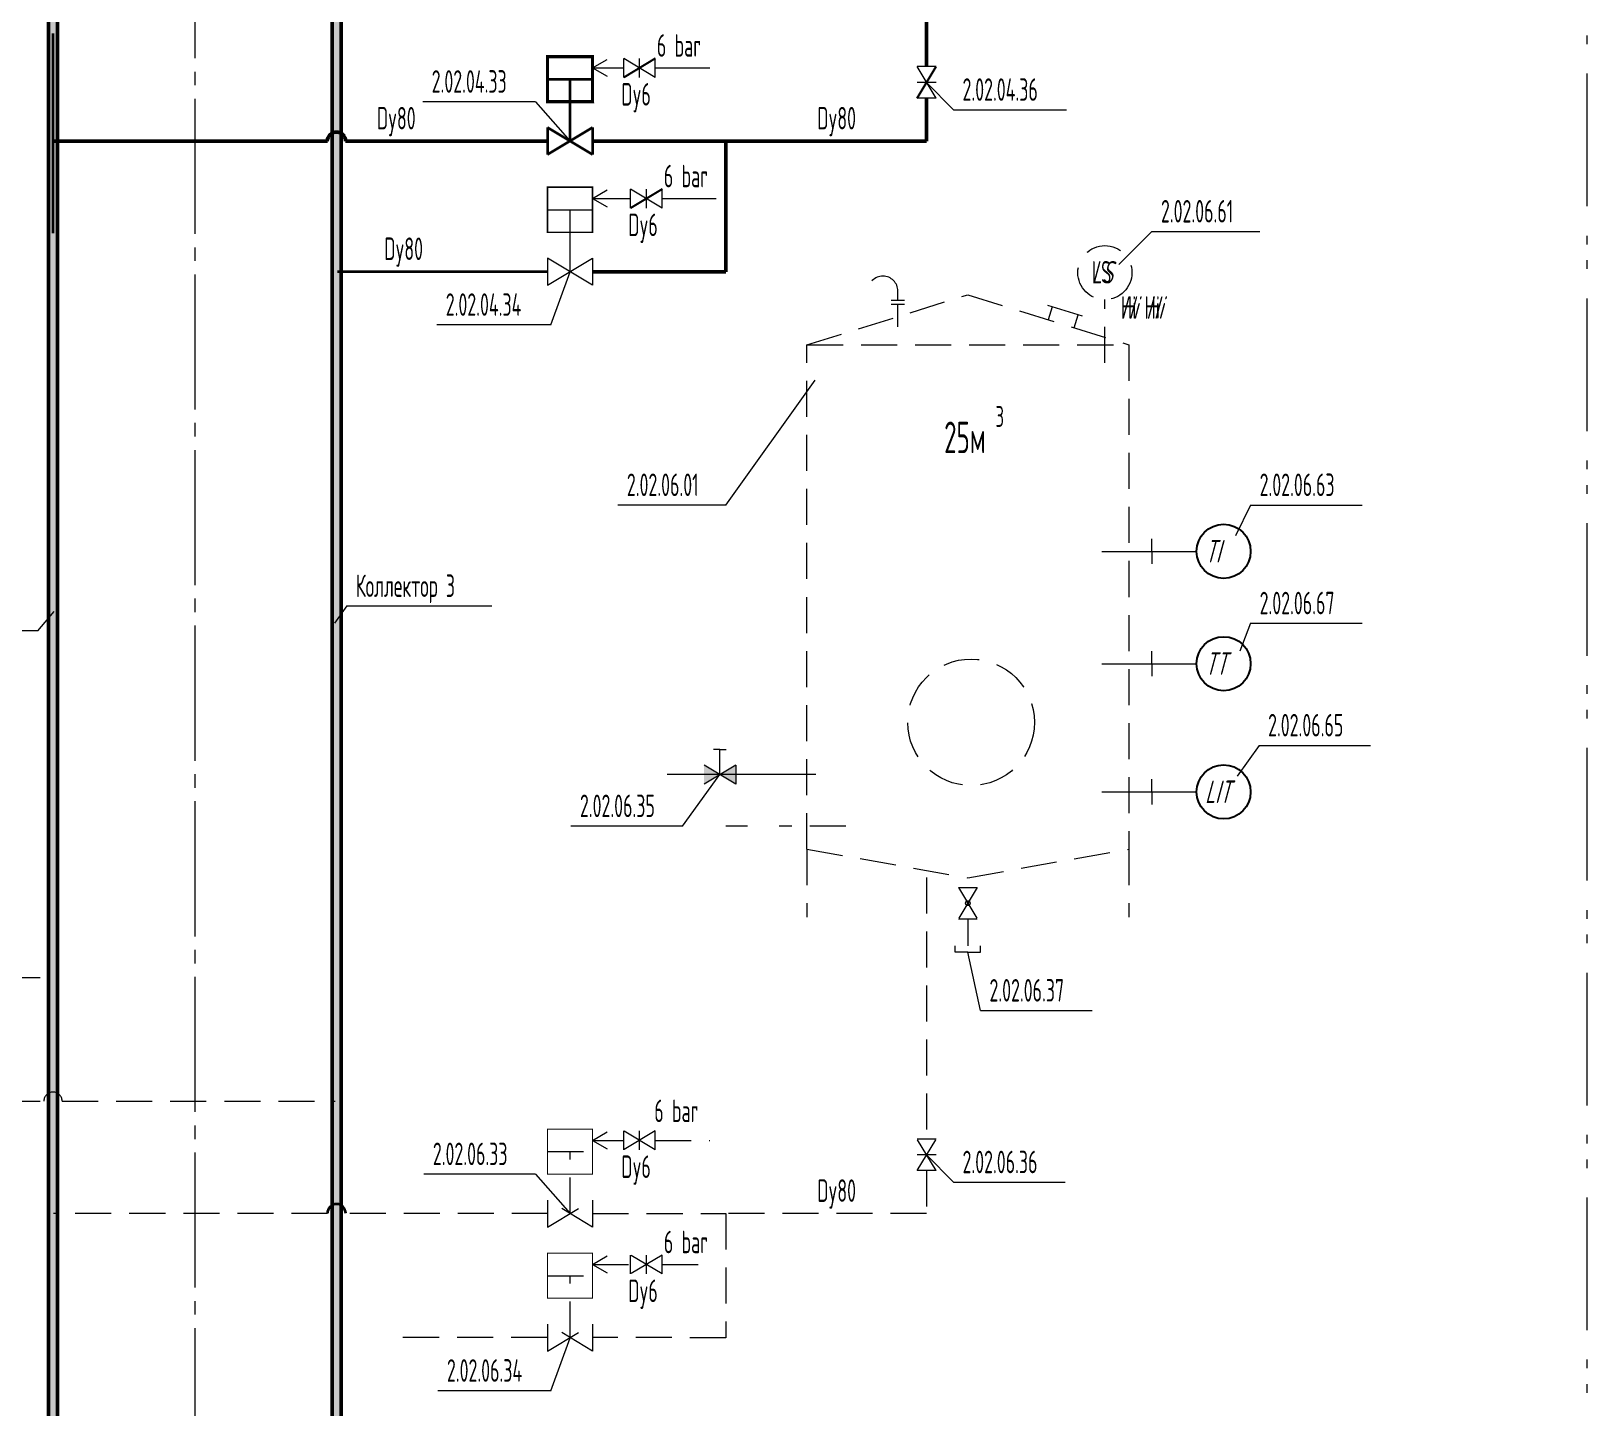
# Model space of a CAD drawing. Header units: millimetres. Extents: x -2281 to 5887, y 0 to 4166.
# Drawn here: x 1134 to 1306.6, y 199.8 to 352.6 of the extents above; entities that cross this region are included whole.
import ezdxf

# ---------------------------------------------------------------- set-up
doc = ezdxf.new("R2010")
doc.units = ezdxf.units.MM
for name, pattern in [('K5LT32772', [0]), ('K5LT32773', [0]), ('K5LT32774', [0]), ('K5LT32776', [0]), ('K5LT32777', [0]), ('K5LT32778', [0]), ('K5LT32781', [0]), ('K5LT32783', [0]), ('K5LT32784', [0]), ('K5LT32791', [24.957505, 11.9988, -5.9994, 0.959904, -5.9994]), ('K5LT32792', [0]), ('K5LT32793', [0]), ('K5LT32795', [0]), ('K5LT32796', [0]), ('K5LT32797', [0]), ('K5LT32799', [0]), ('K5LT32808', [0]), ('K5LT_AXLED', [19.5, 15, -1.5, 1.5, -1.5]), ('K5LT_DASHED', [6, 4, -2]), ('K5LT_THIN', [0])]:
    doc.linetypes.add(name, pattern=pattern)
doc.layers.add('Системный слой', color=7, linetype='Continuous')
doc.styles.add('KTEXTSTYLE', font='GOST_AU.SHX', dxfattribs={"width": 0.96, "height": 5})

# ---------------------------------------------------------------- blocks, each defined once
blk = doc.blocks.new('U780')
at = {"layer": 'Системный слой', "color": 191, "linetype": 'K5LT32795', "lineweight": 18, "true_color": 0xbf7fff}
for p, q in [((1234.39, 348.61), (1232.29, 348.61)), ((1234.39, 345.11), (1232.29, 348.61)), ((1234.39, 346.86), (1232.29, 346.86)), ((1234.39, 345.11), (1232.29, 345.11))]:
    blk.add_line(p, q, dxfattribs=at)
at = {"layer": 'Системный слой', "color": 191, "linetype": 'K5LT32796', "lineweight": 25, "true_color": 0xbf7fff}
blk.add_line((1232.29, 345.11), (1234.39, 348.61), dxfattribs=at)
blk = doc.blocks.new('U779')
at = {"layer": 'Системный слой', "color": 200, "linetype": 'K5LT32808', "lineweight": 35, "true_color": 0xbf00ff}
for p, q in [((1233.34, 378.94), (1233.34, 348.61)), ((1233.34, 345.11), (1233.34, 340.34))]:
    blk.add_line(p, q, dxfattribs=at)
at = {"layer": 'Системный слой'}
blk.add_blockref('U780', (0, 0), dxfattribs=at)
blk = doc.blocks.new('U782')
at = {"layer": 'Системный слой', "color": 191, "linetype": 'K5LT32795', "lineweight": 18, "true_color": 0xbf7fff}
for p, q in [((1234.39, 348.61), (1232.29, 348.61)), ((1234.39, 345.11), (1232.29, 348.61)), ((1234.39, 346.86), (1232.29, 346.86)), ((1234.39, 345.11), (1232.29, 345.11))]:
    blk.add_line(p, q, dxfattribs=at)
at = {"layer": 'Системный слой', "color": 191, "linetype": 'K5LT32796', "lineweight": 25, "true_color": 0xbf7fff}
blk.add_line((1232.29, 345.11), (1234.39, 348.61), dxfattribs=at)
blk = doc.blocks.new('U781')
at = {"layer": 'Системный слой', "color": 191, "linetype": 'K5LT32781', "lineweight": 50, "true_color": 0xbf7fff}
for p, q in [((1233.34, 378.94), (1233.34, 348.61)), ((1233.34, 345.11), (1233.34, 340.34))]:
    blk.add_line(p, q, dxfattribs=at)
at = {"layer": 'Системный слой'}
blk.add_blockref('U782', (0, 0), dxfattribs=at)
blk = doc.blocks.new('U791')
at = {"layer": 'Системный слой', "color": 7, "linetype": 'K5LT_DASHED', "lineweight": 13}
for p, q in [((1234.39, 229.53), (1232.29, 229.53)), ((1234.39, 226.03), (1232.29, 229.53)), ((1232.29, 226.03), (1234.39, 229.53)), ((1234.39, 227.78), (1232.29, 227.78)), ((1234.39, 226.03), (1232.29, 226.03))]:
    blk.add_line(p, q, dxfattribs=at)
blk = doc.blocks.new('U790')
at = {"layer": 'Системный слой', "color": 7, "linetype": 'K5LT_DASHED', "lineweight": 13}
for p, q in [((1233.34, 258.58), (1233.34, 229.53)), ((1233.34, 226.03), (1233.34, 221.26))]:
    blk.add_line(p, q, dxfattribs=at)
at = {"layer": 'Системный слой'}
blk.add_blockref('U791', (0, 0), dxfattribs=at)
blk = doc.blocks.new('U825')
at = {"layer": 'Системный слой', "color": 7, "linetype": 'K5LT_THIN', "lineweight": 13}
for q in [(1177.54, 225.64), (1193.77, 221.26)]:
    blk.add_line((1189.92, 225.64), q, dxfattribs=at)
at = {"layer": 'Системный слой', "color": 7, "insert": (1178.54, 229.14), "char_height": 2.5, "attachment_point": 1, "style": 'KTEXTSTYLE'}
blk.add_mtext('\\H3.5;\\W0.965;\\Q15;\\Q0;\\W0.715;\\H2.50;2.02.06.33', dxfattribs=at)
blk = doc.blocks.new('U826')
at = {"layer": 'Системный слой', "color": 7, "linetype": 'K5LT_THIN', "lineweight": 13}
for q in [(1193.76, 207.48), (1179.1, 201.59)]:
    blk.add_line((1191.62, 201.59), q, dxfattribs=at)
at = {"layer": 'Системный слой', "color": 7, "insert": (1180.1, 205.09), "char_height": 2.5, "attachment_point": 1, "style": 'KTEXTSTYLE'}
blk.add_mtext('\\H3.5;\\W0.965;\\Q15;\\Q0;\\W0.715;\\H2.50;2.02.06.34', dxfattribs=at)
blk = doc.blocks.new('U829')
at = {"layer": 'Системный слой', "color": 7, "linetype": 'K5LT_THIN', "lineweight": 13}
for q in [(1233.34, 227.78), (1248.71, 224.74)]:
    blk.add_line((1236.32, 224.74), q, dxfattribs=at)
at = {"layer": 'Системный слой', "color": 7, "insert": (1237.32, 228.24), "char_height": 2.5, "attachment_point": 1, "style": 'KTEXTSTYLE'}
blk.add_mtext('\\H3.5;\\W0.965;\\Q15;\\Q0;\\W0.715;\\H2.50;2.02.06.36', dxfattribs=at)
blk = doc.blocks.new('U830')
at = {"layer": 'Системный слой', "color": 7, "linetype": 'K5LT_THIN', "lineweight": 13}
for q in [(1210.39, 270), (1193.86, 264.28)]:
    blk.add_line((1206.25, 264.28), q, dxfattribs=at)
at = {"layer": 'Системный слой', "color": 7, "insert": (1194.86, 267.78), "char_height": 2.5, "attachment_point": 1, "style": 'KTEXTSTYLE'}
blk.add_mtext('\\H3.5;\\W0.965;\\Q15;\\Q0;\\W0.715;\\H2.50;2.02.06.35', dxfattribs=at)
blk = doc.blocks.new('U831')
at = {"layer": 'Системный слой', "color": 7, "linetype": 'K5LT_THIN', "lineweight": 13}
for q in [(1237.91, 250.3), (1251.7, 243.8)]:
    blk.add_line((1239.31, 243.8), q, dxfattribs=at)
at = {"layer": 'Системный слой', "color": 7, "insert": (1240.31, 247.3), "char_height": 2.5, "attachment_point": 1, "style": 'KTEXTSTYLE'}
blk.add_mtext('\\H3.5;\\W0.965;\\Q15;\\Q0;\\W0.715;\\H2.50;2.02.06.37', dxfattribs=at)
blk = doc.blocks.new('U832')
at = {"layer": 'Системный слой', "color": 7, "linetype": 'K5LT_THIN', "lineweight": 13}
for q in [(1267.79, 269.84), (1282.61, 273.24)]:
    blk.add_line((1270.23, 273.24), q, dxfattribs=at)
at = {"layer": 'Системный слой', "color": 7, "insert": (1271.23, 276.74), "char_height": 2.5, "attachment_point": 1, "style": 'KTEXTSTYLE'}
blk.add_mtext('\\H3.5;\\W0.965;\\Q15;\\Q0;\\W0.715;\\H2.50;2.02.06.65', dxfattribs=at)
blk = doc.blocks.new('U833')
at = {"layer": 'Системный слой', "color": 7, "linetype": 'K5LT_THIN', "lineweight": 13}
for q in [(1268.1, 283.71), (1281.68, 286.8)]:
    blk.add_line((1269.29, 286.8), q, dxfattribs=at)
at = {"layer": 'Системный слой', "color": 7, "insert": (1270.29, 290.3), "char_height": 2.5, "attachment_point": 1, "style": 'KTEXTSTYLE'}
blk.add_mtext('\\H3.5;\\W0.965;\\Q15;\\Q0;\\W0.715;\\H2.50;2.02.06.67', dxfattribs=at)
blk = doc.blocks.new('U834')
at = {"layer": 'Системный слой', "color": 7, "linetype": 'K5LT_THIN', "lineweight": 13}
for q in [(1267.6, 296.52), (1281.68, 299.93)]:
    blk.add_line((1269.29, 299.93), q, dxfattribs=at)
at = {"layer": 'Системный слой', "color": 7, "insert": (1270.29, 303.43), "char_height": 2.5, "attachment_point": 1, "style": 'KTEXTSTYLE'}
blk.add_mtext('\\H3.5;\\W0.965;\\Q15;\\Q0;\\W0.715;\\H2.50;2.02.06.63', dxfattribs=at)
blk = doc.blocks.new('U835')
at = {"layer": 'Системный слой', "color": 7, "linetype": 'K5LT_THIN', "lineweight": 13}
for q in [(1254.68, 326.64), (1270.33, 330.3)]:
    blk.add_line((1258.34, 330.3), q, dxfattribs=at)
at = {"layer": 'Системный слой', "color": 7, "insert": (1259.34, 333.8), "char_height": 2.5, "attachment_point": 1, "style": 'KTEXTSTYLE'}
blk.add_mtext('\\H3.5;\\W0.965;\\Q15;\\Q0;\\W0.715;\\H2.50;2.02.06.61', dxfattribs=at)
blk = doc.blocks.new('U836')
at = {"layer": 'Системный слой', "color": 7, "linetype": 'K5LT_THIN', "lineweight": 13}
for q in [(1220.96, 313.8), (1199.07, 299.93)]:
    blk.add_line((1211.06, 299.93), q, dxfattribs=at)
at = {"layer": 'Системный слой', "color": 7, "insert": (1200.07, 303.43), "char_height": 2.5, "attachment_point": 1, "style": 'KTEXTSTYLE'}
blk.add_mtext('\\H3.5;\\W0.965;\\Q15;\\Q0;\\W0.715;\\H2.50;2.02.06.01', dxfattribs=at)
blk = doc.blocks.new('U845')
at = {"layer": 'Системный слой', "color": 7, "linetype": 'K5LT_THIN', "lineweight": 13}
for q in [(1177.41, 344.71), (1193.77, 340.33)]:
    blk.add_line((1189.92, 344.71), q, dxfattribs=at)
at = {"layer": 'Системный слой', "color": 7, "insert": (1178.41, 348.21), "char_height": 2.5, "attachment_point": 1, "style": 'KTEXTSTYLE'}
blk.add_mtext('\\H3.5;\\W0.965;\\Q15;\\Q0;\\W0.715;\\H2.50;2.02.04.33', dxfattribs=at)
blk = doc.blocks.new('U846')
at = {"layer": 'Системный слой', "color": 7, "linetype": 'K5LT_THIN', "lineweight": 13}
for q in [(1193.76, 325.83), (1178.97, 319.94)]:
    blk.add_line((1191.62, 319.94), q, dxfattribs=at)
at = {"layer": 'Системный слой', "color": 7, "insert": (1179.97, 323.44), "char_height": 2.5, "attachment_point": 1, "style": 'KTEXTSTYLE'}
blk.add_mtext('\\H3.5;\\W0.965;\\Q15;\\Q0;\\W0.715;\\H2.50;2.02.04.34', dxfattribs=at)
blk = doc.blocks.new('U847')
at = {"layer": 'Системный слой', "color": 7, "linetype": 'K5LT_THIN', "lineweight": 13}
for q in [(1233.34, 346.86), (1248.84, 343.81)]:
    blk.add_line((1236.32, 343.81), q, dxfattribs=at)
at = {"layer": 'Системный слой', "color": 7, "insert": (1237.32, 347.31), "char_height": 2.5, "attachment_point": 1, "style": 'KTEXTSTYLE'}
blk.add_mtext('\\H3.5;\\W0.965;\\Q15;\\Q0;\\W0.715;\\H2.50;2.02.04.36', dxfattribs=at)
blk = doc.blocks.new('U918')
at = {"layer": 'Системный слой', "color": 7, "linetype": 'K5LT_THIN', "lineweight": 13}
for q in [(1177.54, 225.64), (1193.77, 221.26)]:
    blk.add_line((1189.92, 225.64), q, dxfattribs=at)
at = {"layer": 'Системный слой', "color": 7, "insert": (1178.54, 229.14), "char_height": 2.5, "attachment_point": 1, "style": 'KTEXTSTYLE'}
blk.add_mtext('\\H3.5;\\W0.965;\\Q15;\\Q0;\\W0.715;\\H2.50;2.02.06.33', dxfattribs=at)
blk = doc.blocks.new('U919')
at = {"layer": 'Системный слой', "color": 7, "linetype": 'K5LT_THIN', "lineweight": 13}
for q in [(1193.76, 207.48), (1179.1, 201.59)]:
    blk.add_line((1191.62, 201.59), q, dxfattribs=at)
at = {"layer": 'Системный слой', "color": 7, "insert": (1180.1, 205.09), "char_height": 2.5, "attachment_point": 1, "style": 'KTEXTSTYLE'}
blk.add_mtext('\\H3.5;\\W0.965;\\Q15;\\Q0;\\W0.715;\\H2.50;2.02.06.34', dxfattribs=at)
blk = doc.blocks.new('U922')
at = {"layer": 'Системный слой', "color": 7, "linetype": 'K5LT_THIN', "lineweight": 13}
for q in [(1233.34, 227.78), (1248.71, 224.74)]:
    blk.add_line((1236.32, 224.74), q, dxfattribs=at)
at = {"layer": 'Системный слой', "color": 7, "insert": (1237.32, 228.24), "char_height": 2.5, "attachment_point": 1, "style": 'KTEXTSTYLE'}
blk.add_mtext('\\H3.5;\\W0.965;\\Q15;\\Q0;\\W0.715;\\H2.50;2.02.06.36', dxfattribs=at)
blk = doc.blocks.new('U923')
at = {"layer": 'Системный слой', "color": 7, "linetype": 'K5LT_THIN', "lineweight": 13}
for q in [(1210.39, 270), (1193.86, 264.28)]:
    blk.add_line((1206.25, 264.28), q, dxfattribs=at)
at = {"layer": 'Системный слой', "color": 7, "insert": (1194.86, 267.78), "char_height": 2.5, "attachment_point": 1, "style": 'KTEXTSTYLE'}
blk.add_mtext('\\H3.5;\\W0.965;\\Q15;\\Q0;\\W0.715;\\H2.50;2.02.06.35', dxfattribs=at)
blk = doc.blocks.new('U924')
at = {"layer": 'Системный слой', "color": 7, "linetype": 'K5LT_THIN', "lineweight": 13}
for q in [(1237.91, 250.3), (1251.7, 243.8)]:
    blk.add_line((1239.31, 243.8), q, dxfattribs=at)
at = {"layer": 'Системный слой', "color": 7, "insert": (1240.31, 247.3), "char_height": 2.5, "attachment_point": 1, "style": 'KTEXTSTYLE'}
blk.add_mtext('\\H3.5;\\W0.965;\\Q15;\\Q0;\\W0.715;\\H2.50;2.02.06.37', dxfattribs=at)
blk = doc.blocks.new('U925')
at = {"layer": 'Системный слой', "color": 7, "linetype": 'K5LT_THIN', "lineweight": 13}
for q in [(1267.79, 269.84), (1282.61, 273.24)]:
    blk.add_line((1270.23, 273.24), q, dxfattribs=at)
at = {"layer": 'Системный слой', "color": 7, "insert": (1271.23, 276.74), "char_height": 2.5, "attachment_point": 1, "style": 'KTEXTSTYLE'}
blk.add_mtext('\\H3.5;\\W0.965;\\Q15;\\Q0;\\W0.715;\\H2.50;2.02.06.65', dxfattribs=at)
blk = doc.blocks.new('U926')
at = {"layer": 'Системный слой', "color": 7, "linetype": 'K5LT_THIN', "lineweight": 13}
for q in [(1268.1, 283.71), (1281.68, 286.8)]:
    blk.add_line((1269.29, 286.8), q, dxfattribs=at)
at = {"layer": 'Системный слой', "color": 7, "insert": (1270.29, 290.3), "char_height": 2.5, "attachment_point": 1, "style": 'KTEXTSTYLE'}
blk.add_mtext('\\H3.5;\\W0.965;\\Q15;\\Q0;\\W0.715;\\H2.50;2.02.06.67', dxfattribs=at)
blk = doc.blocks.new('U927')
at = {"layer": 'Системный слой', "color": 7, "linetype": 'K5LT_THIN', "lineweight": 13}
for q in [(1267.6, 296.52), (1281.68, 299.93)]:
    blk.add_line((1269.29, 299.93), q, dxfattribs=at)
at = {"layer": 'Системный слой', "color": 7, "insert": (1270.29, 303.43), "char_height": 2.5, "attachment_point": 1, "style": 'KTEXTSTYLE'}
blk.add_mtext('\\H3.5;\\W0.965;\\Q15;\\Q0;\\W0.715;\\H2.50;2.02.06.63', dxfattribs=at)
blk = doc.blocks.new('U928')
at = {"layer": 'Системный слой', "color": 7, "linetype": 'K5LT_THIN', "lineweight": 13}
for q in [(1254.68, 326.64), (1270.33, 330.3)]:
    blk.add_line((1258.34, 330.3), q, dxfattribs=at)
at = {"layer": 'Системный слой', "color": 7, "insert": (1259.34, 333.8), "char_height": 2.5, "attachment_point": 1, "style": 'KTEXTSTYLE'}
blk.add_mtext('\\H3.5;\\W0.965;\\Q15;\\Q0;\\W0.715;\\H2.50;2.02.06.61', dxfattribs=at)
blk = doc.blocks.new('U929')
at = {"layer": 'Системный слой', "color": 7, "linetype": 'K5LT_THIN', "lineweight": 13}
for q in [(1220.96, 313.8), (1199.07, 299.93)]:
    blk.add_line((1211.06, 299.93), q, dxfattribs=at)
at = {"layer": 'Системный слой', "color": 7, "insert": (1200.07, 303.43), "char_height": 2.5, "attachment_point": 1, "style": 'KTEXTSTYLE'}
blk.add_mtext('\\H3.5;\\W0.965;\\Q15;\\Q0;\\W0.715;\\H2.50;2.02.06.01', dxfattribs=at)
blk = doc.blocks.new('U938')
at = {"layer": 'Системный слой', "color": 7, "linetype": 'K5LT_THIN', "lineweight": 13}
for q in [(1177.41, 344.71), (1193.77, 340.33)]:
    blk.add_line((1189.92, 344.71), q, dxfattribs=at)
at = {"layer": 'Системный слой', "color": 7, "insert": (1178.41, 348.21), "char_height": 2.5, "attachment_point": 1, "style": 'KTEXTSTYLE'}
blk.add_mtext('\\H3.5;\\W0.965;\\Q15;\\Q0;\\W0.715;\\H2.50;2.02.04.33', dxfattribs=at)
blk = doc.blocks.new('U939')
at = {"layer": 'Системный слой', "color": 7, "linetype": 'K5LT_THIN', "lineweight": 13}
for q in [(1193.76, 325.83), (1178.97, 319.94)]:
    blk.add_line((1191.62, 319.94), q, dxfattribs=at)
at = {"layer": 'Системный слой', "color": 7, "insert": (1179.97, 323.44), "char_height": 2.5, "attachment_point": 1, "style": 'KTEXTSTYLE'}
blk.add_mtext('\\H3.5;\\W0.965;\\Q15;\\Q0;\\W0.715;\\H2.50;2.02.04.34', dxfattribs=at)
blk = doc.blocks.new('U940')
at = {"layer": 'Системный слой', "color": 7, "linetype": 'K5LT_THIN', "lineweight": 13}
for q in [(1233.34, 346.86), (1248.84, 343.81)]:
    blk.add_line((1236.32, 343.81), q, dxfattribs=at)
at = {"layer": 'Системный слой', "color": 7, "insert": (1237.32, 347.31), "char_height": 2.5, "attachment_point": 1, "style": 'KTEXTSTYLE'}
blk.add_mtext('\\H3.5;\\W0.965;\\Q15;\\Q0;\\W0.715;\\H2.50;2.02.04.36', dxfattribs=at)
blk = doc.blocks.new('T94')
at = {"layer": 'Системный слой', "color": 7, "char_height": 2.5, "attachment_point": 1, "style": 'KTEXTSTYLE'}
for s, insert in [('\\H3.5;\\W0.965;\\Q15;\\Q0;\\W0.715;\\H2.33;3', (1240.98, 310.93)), ('\\H3.5;\\W0.965;\\Q15;\\Q0;\\W0.715;25м', (1235.28, 309.19))]:
    blk.add_mtext(s, dxfattribs=dict(at, insert=insert))
blk = doc.blocks.new('U984')
at = {"layer": 'Системный слой', "color": 7, "linetype": 'K5LT_THIN', "lineweight": 13}
for q in [(1167.62, 286.83), (1185.07, 288.72)]:
    blk.add_line((1168.99, 288.72), q, dxfattribs=at)
at = {"layer": 'Системный слой', "color": 7, "insert": (1169.99, 292.22), "char_height": 2.5, "attachment_point": 1, "style": 'KTEXTSTYLE'}
blk.add_mtext('\\H3.5;\\W0.965;\\Q15;\\Q0;\\W0.715;\\H2.50;Коллектор 3', dxfattribs=at)
blk = doc.blocks.new('U985')
at = {"layer": 'Системный слой', "color": 7, "linetype": 'K5LT_THIN', "lineweight": 13}
for q in [(1136.5, 288.1), (1118.62, 285.95)]:
    blk.add_line((1134.71, 285.95), q, dxfattribs=at)
at = {"layer": 'Системный слой', "color": 7, "insert": (1119.62, 289.45), "char_height": 2.5, "attachment_point": 1, "style": 'KTEXTSTYLE'}
blk.add_mtext('\\H3.5;\\W0.965;\\Q15;\\Q0;\\W0.715;\\H2.50;Коллектор 2', dxfattribs=at)

msp = doc.modelspace()

# ---------------------------------------------------------------- hatches: boundary and pattern name
at = {"layer": 'Системный слой', "true_color": 0xcc99ff}
h = msp.add_hatch(color=191, dxfattribs=at)
h.paths.add_polyline_path([(1168.35503, 197.55695), (1168.35504, 222.17715), (1168.24054, 222.23284), (1168.11998, 222.27375), (1167.99523, 222.29923), (1167.86828, 222.30888), (1167.74112, 222.30255), (1167.61575, 222.28033), (1167.49416, 222.24258), (1167.37825, 222.1899), (1167.35504, 222.17714), (1167.35504, 197.55695)])
h.paths.add_polyline_path([(1168.35504, 222.17715), (1168.35505, 341.20807), (1168.24147, 341.2656), (1168.12158, 341.30845), (1167.99726, 341.33594), (1167.87048, 341.34764), (1167.74324, 341.34335), (1167.61753, 341.32316), (1167.49534, 341.28738), (1167.3786, 341.23657), (1167.35505, 341.22412), (1167.35504, 222.17714), (1167.46953, 222.23284), (1167.5901, 222.27375), (1167.71484, 222.29923), (1167.8418, 222.30888), (1167.96896, 222.30255), (1168.09433, 222.28033), (1168.21592, 222.24259), (1168.33183, 222.1899)])
h.paths.add_polyline_path([(1167.35505, 354.30127), (1167.35505, 341.22412), (1167.47042, 341.27798), (1167.59162, 341.31696), (1167.71676, 341.34044), (1167.84385, 341.34806), (1167.97089, 341.3397), (1168.09589, 341.31549), (1168.21687, 341.2758), (1168.33192, 341.22127), (1168.35505, 341.20807), (1168.35507, 461.42428), (1168.24149, 461.48181), (1168.1216, 461.52467), (1167.99728, 461.55216), (1167.8705, 461.56385), (1167.74325, 461.55958), (1167.61754, 461.53939), (1167.49536, 461.50361), (1167.37861, 461.4528), (1167.35506, 461.44034)])
h.paths.add_polyline_path([(1167.35506, 472.73201), (1167.35506, 461.44034), (1167.47043, 461.4942), (1167.59163, 461.53318), (1167.71677, 461.55666), (1167.84386, 461.56428), (1167.9709, 461.55592), (1168.0959, 461.5317), (1168.21688, 461.49202), (1168.33193, 461.43748), (1168.35507, 461.42428), (1168.35507, 472.73201)])
at = {"layer": 'Системный слой', "true_color": 0xffc0cb}
msp.add_hatch(color=254, dxfattribs=at).paths.add_polyline_path([(1135.88504, 355.14776), (1135.88504, 197.55695), (1136.88504, 197.55695), (1136.88504, 355.14776), (1136.77054, 355.20346), (1136.64998, 355.24437), (1136.52523, 355.26985), (1136.39828, 355.2795), (1136.27112, 355.27317), (1136.14575, 355.25095), (1136.02416, 355.21321), (1135.90825, 355.16052)])
at = {"layer": 'Системный слой'}
h = msp.add_hatch(color=7, dxfattribs=at)
h.paths.add_polyline_path([(1210.39454, 269.99665), (1208.64454, 271.04665), (1208.64454, 268.94665)])
h.paths.add_polyline_path([(1212.14454, 271.04665), (1210.39454, 269.99665), (1212.14454, 268.94665)])
h = msp.add_hatch(color=7, dxfattribs=at)
h.paths.add_polyline_path([(1210.39454, 269.99665), (1208.64454, 271.04665), (1208.64454, 268.94665)])
h.paths.add_polyline_path([(1212.14454, 271.04665), (1210.39454, 269.99665), (1212.14454, 268.94665)])

# ---------------------------------------------------------------- linework, layer by layer
at = {"layer": 'Системный слой', "color": 211, "linetype": 'K5LT32791', "lineweight": 18, "true_color": 0xff7fff}
for p in [(1306.60789, 572.44832), (1306.60495, 569.72026)]:
    msp.add_line(p, (1306.60495, 197.55695), dxfattribs=at)
at = {"layer": 'Системный слой', "color": 211, "linetype": 'K5LT32783', "lineweight": 50, "true_color": 0xff7fff}
for p, q in [((1135.88504, 486.88667), (1135.88504, 152.1593)), ((1136.88504, 486.88667), (1136.88504, 152.14148)), ((1166.85504, 340.33393), (1136.43017, 340.33393)), ((1191.31006, 340.33393), (1168.85504, 340.33393)), ((1196.26696, 340.33393), (1211.06188, 340.33393))]:
    msp.add_line(p, q, dxfattribs=at)
at = {"layer": 'Системный слой', "color": 30, "linetype": 'K5LT_AXLED', "lineweight": 13, "true_color": 0xff8000}
msp.add_line((1152.12004, 481.53941), (1152.12004, 96.68507), dxfattribs=at)
at = {"layer": 'Системный слой', "color": 200, "linetype": 'K5LT32784', "lineweight": 50, "true_color": 0xbf00ff}
for p, q in [((1167.35504, 153.00093), (1167.35506, 472.73201)), ((1168.35503, 153.00093), (1168.35507, 472.73201))]:
    msp.add_line(p, q, dxfattribs=at)
at = {"layer": 'Системный слой', "color": 211, "linetype": 'K5LT32799', "lineweight": 35, "true_color": 0xff7fff}
for p, q in [((1136.38504, 352.30127), (1136.38504, 330.1292)), ((1136.38504, 352.30127), (1136.38504, 330.1292)), ((1191.26391, 347.20891), (1196.26391, 347.20891)), ((1191.26391, 347.20891), (1196.26391, 347.20891)), ((1193.76696, 340.33393), (1193.76696, 347.20892)), ((1193.76696, 340.33393), (1193.76696, 347.20892)), ((1166.85504, 340.33393), (1136.43017, 340.33393)), ((1191.31006, 340.33393), (1168.85504, 340.33393)), ((1191.26696, 338.83393), (1196.26696, 341.83393)), ((1191.26696, 341.83393), (1191.26696, 338.83393)), ((1196.26696, 338.83393), (1191.26696, 341.83393)), ((1191.26696, 338.83393), (1196.26696, 341.83393)), ((1191.26696, 341.83393), (1191.26696, 338.83393)), ((1196.26696, 338.83393), (1191.26696, 341.83393)), ((1196.26696, 341.83393), (1196.26696, 338.83393)), ((1196.26696, 341.83393), (1196.26696, 338.83393)), ((1196.26696, 340.33393), (1211.06188, 340.33393))]:
    msp.add_line(p, q, dxfattribs=at)
at = {"layer": 'Системный слой', "color": 4, "linetype": 'K5LT32772', "lineweight": 18, "true_color": 0x00ffff}
for p, q in [((1196.25846, 348.46191), (1197.87663, 349.40909)), ((1196.25846, 348.46191), (1197.87663, 349.40909)), ((1199.7179, 347.40891), (1199.7179, 349.50891)), ((1203.2179, 347.40891), (1199.7179, 349.50891)), ((1199.7179, 347.40891), (1199.7179, 349.50891)), ((1203.2179, 347.40891), (1199.7179, 349.50891)), ((1201.47584, 347.40891), (1201.47584, 349.50891)), ((1201.47584, 347.40891), (1201.47584, 349.50891)), ((1203.2179, 347.40891), (1203.2179, 349.50891)), ((1203.2179, 347.40891), (1203.2179, 349.50891)), ((1196.25849, 348.45688), (1197.88786, 347.52908)), ((1196.25849, 348.45688), (1199.7179, 348.45688)), ((1196.25849, 348.45688), (1197.88786, 347.52908)), ((1196.25849, 348.45688), (1199.7179, 348.45688)), ((1201.4679, 348.45891), (1201.47584, 348.45891)), ((1201.4679, 348.45891), (1201.47584, 348.45891)), ((1203.2179, 348.45891), (1209.2779, 348.45891)), ((1203.2179, 348.45891), (1209.2779, 348.45891)), ((1200.48876, 332.90993), (1200.48876, 335.00993)), ((1203.98876, 332.90993), (1200.48876, 335.00993)), ((1200.48876, 332.90993), (1200.48876, 335.00993)), ((1203.98876, 332.90993), (1200.48876, 335.00993)), ((1202.24669, 332.90993), (1202.24669, 335.00993)), ((1202.24669, 332.90993), (1202.24669, 335.00993)), ((1203.98876, 332.90993), (1203.98876, 335.00993)), ((1203.98876, 332.90993), (1203.98876, 335.00993)), ((1196.25643, 333.96293), (1197.87461, 334.9101)), ((1196.25643, 333.96293), (1197.87461, 334.9101)), ((1196.25646, 333.95789), (1197.88583, 333.0301)), ((1196.25646, 333.95789), (1200.48876, 333.95789)), ((1196.25646, 333.95789), (1197.88583, 333.0301)), ((1196.25646, 333.95789), (1200.48876, 333.95789)), ((1202.23876, 333.95993), (1202.24669, 333.95993)), ((1202.23876, 333.95993), (1202.24669, 333.95993)), ((1203.98876, 333.95993), (1209.97354, 333.95993)), ((1203.98876, 333.95993), (1209.97354, 333.95993))]:
    msp.add_line(p, q, dxfattribs=at)
at = {"layer": 'Системный слой', "color": 4, "linetype": 'K5LT32774', "lineweight": 25, "true_color": 0x00ffff}
for p, q in [((1203.2179, 349.50891), (1199.7179, 347.40891)), ((1203.2179, 349.50891), (1199.7179, 347.40891)), ((1203.98876, 335.00993), (1200.48876, 332.90993)), ((1203.98876, 335.00993), (1200.48876, 332.90993))]:
    msp.add_line(p, q, dxfattribs=at)
at = {"layer": 'Системный слой', "color": 4, "linetype": 'K5LT32773', "lineweight": 18, "true_color": 0x00ffff}
for p, q in [((1201.45997, 348.45415), (1201.47584, 348.45415)), ((1201.45997, 348.45415), (1201.47584, 348.45415)), ((1202.23082, 333.95517), (1202.24669, 333.95517)), ((1202.23082, 333.95517), (1202.24669, 333.95517))]:
    msp.add_line(p, q, dxfattribs=at)
at = {"layer": 'Системный слой', "color": 200, "linetype": 'K5LT32808', "lineweight": 35, "true_color": 0xbf00ff}
for p, q in [((1233.33791, 340.33393), (1211.06188, 340.33393)), ((1191.22182, 325.83494), (1167.95182, 325.83494)), ((1191.22182, 325.83494), (1174.5999, 325.83494))]:
    msp.add_line(p, q, dxfattribs=at)
at = {"layer": 'Системный слой', "color": 191, "linetype": 'K5LT32797', "lineweight": 35, "true_color": 0xbf7fff}
for p, q in [((1211.06188, 340.33393), (1211.06188, 325.83177)), ((1211.06188, 325.83177), (1196.26493, 325.83494))]:
    msp.add_line(p, q, dxfattribs=at)
at = {"layer": 'Системный слой', "color": 191, "linetype": 'K5LT32781', "lineweight": 50, "true_color": 0xbf7fff}
for p, q in [((1233.33791, 340.33393), (1211.06188, 340.33393)), ((1211.06188, 340.33393), (1211.06188, 325.83177)), ((1211.06188, 325.83177), (1196.26493, 325.83494))]:
    msp.add_line(p, q, dxfattribs=at)
at = {"layer": 'Системный слой', "color": 200, "linetype": 'K5LT32778', "lineweight": 18, "true_color": 0xbf00ff}
for p, q in [((1191.26188, 332.70993), (1196.26188, 332.70993)), ((1191.26188, 332.70993), (1196.26188, 332.70993)), ((1193.76493, 325.83494), (1193.76188, 332.70993)), ((1193.76493, 325.83494), (1193.76188, 332.70993)), ((1191.26493, 324.33494), (1196.26493, 327.33494)), ((1191.26493, 327.33494), (1191.26493, 324.33494)), ((1196.26493, 324.33494), (1191.26493, 327.33494)), ((1191.26493, 324.33494), (1196.26493, 327.33494)), ((1191.26493, 327.33494), (1191.26493, 324.33494)), ((1196.26493, 324.33494), (1191.26493, 327.33494)), ((1196.26493, 327.33494), (1196.26493, 324.33494)), ((1196.26493, 327.33494), (1196.26493, 324.33494))]:
    msp.add_line(p, q, dxfattribs=at)
at = {"layer": 'Системный слой', "color": 7, "linetype": 'K5LT_DASHED', "lineweight": 13}
for p, q in [((1220.06024, 317.71783), (1237.91024, 323.28151)), ((1220.06024, 317.71783), (1237.91024, 323.28151)), ((1230.14604, 322.66706), (1230.14604, 323.67958)), ((1230.14604, 322.66706), (1230.14604, 323.67958)), ((1237.91024, 323.28151), (1255.76024, 317.71783)), ((1237.91024, 323.28151), (1255.76024, 317.71783)), ((1229.39604, 322.66706), (1230.89604, 322.66706)), ((1229.39604, 322.66706), (1230.89604, 322.66706)), ((1229.39604, 322.21895), (1230.89604, 322.21895)), ((1229.39604, 322.21895), (1230.89604, 322.21895)), ((1230.14604, 319.70182), (1230.14604, 322.21895)), ((1230.14604, 319.70182), (1230.14604, 322.21895)), ((1250.62305, 320.89022), (1246.80425, 322.08051)), ((1250.62305, 320.89022), (1246.80425, 322.08051)), ((1247.2816, 321.93172), (1246.83524, 320.49967)), ((1247.2816, 321.93172), (1246.83524, 320.49967)), ((1253.11614, 315.71406), (1253.11614, 322.73644)), ((1253.11614, 315.71406), (1253.11614, 322.73644)), ((1249.69934, 319.60696), (1250.1457, 321.03901)), ((1249.69934, 319.60696), (1250.1457, 321.03901)), ((1220.06024, 317.71783), (1255.76024, 317.71783)), ((1220.06024, 261.71783), (1220.06024, 317.71783)), ((1220.06024, 317.71783), (1255.76024, 317.71783)), ((1255.76024, 317.71783), (1255.76024, 261.71783)), ((1224.36185, 264.27789), (1216.96609, 264.27789)), ((1224.36185, 264.27789), (1216.96609, 264.27789)), ((1220.06024, 261.71783), (1237.91024, 258.55496)), ((1220.06024, 261.71783), (1220.06024, 254.17776)), ((1220.06024, 261.71783), (1237.91024, 258.55496)), ((1220.06024, 261.71783), (1220.06024, 254.17776)), ((1237.91024, 258.55496), (1255.76024, 261.71783)), ((1237.91024, 258.55496), (1255.76024, 261.71783)), ((1255.76024, 261.71783), (1255.76024, 254.17776)), ((1255.76024, 261.71783), (1255.76024, 254.17776)), ((1236.86024, 257.47675), (1238.96024, 257.47675)), ((1236.86024, 257.47675), (1238.96024, 253.97675)), ((1238.96024, 257.47675), (1236.86024, 253.97675)), ((1236.86024, 257.47675), (1238.96024, 257.47675)), ((1236.86024, 257.47675), (1238.96024, 253.97675)), ((1238.96024, 257.47675), (1236.86024, 253.97675)), ((1236.86024, 253.97675), (1238.96024, 253.97675)), ((1236.86024, 253.97675), (1238.96024, 253.97675)), ((1112.97314, 247.46796), (1136.36314, 247.46796)), ((1112.97517, 233.75632), (1135.37098, 233.75632)), ((1137.39909, 233.75632), (1167.68517, 233.75632)), ((1196.25846, 229.38934), (1197.87663, 230.33652)), ((1199.7179, 228.33634), (1199.7179, 230.43634)), ((1203.2179, 228.33634), (1199.7179, 230.43634)), ((1203.2179, 230.43634), (1199.7179, 228.33634)), ((1201.47584, 228.33634), (1201.47584, 230.43634)), ((1203.2179, 228.33634), (1203.2179, 230.43634)), ((1191.26391, 228.13634), (1196.26391, 228.13634)), ((1193.76696, 221.26135), (1193.76696, 228.13634)), ((1196.25849, 229.3843), (1197.88786, 228.45651)), ((1196.25849, 229.3843), (1199.7179, 229.3843)), ((1201.45997, 229.38158), (1201.47584, 229.38158)), ((1201.4679, 229.38634), (1201.47584, 229.38634)), ((1203.2179, 229.38634), (1209.2779, 229.38634)), ((1191.26696, 219.76135), (1196.26696, 222.76135)), ((1191.26696, 222.76135), (1191.26696, 219.76135)), ((1196.26696, 219.76135), (1191.26696, 222.76135)), ((1196.26696, 222.76135), (1196.26696, 219.76135)), ((1166.85504, 221.26135), (1136.43017, 221.26135)), ((1191.31006, 221.26135), (1168.85504, 221.26135)), ((1196.26696, 221.26135), (1211.06188, 221.26135)), ((1233.33791, 221.26135), (1211.06188, 221.26135)), ((1211.06188, 221.26135), (1211.06188, 207.48164)), ((1196.25643, 215.6128), (1197.87461, 216.55997)), ((1200.48876, 214.55979), (1200.48876, 216.65979)), ((1203.98876, 214.55979), (1200.48876, 216.65979)), ((1203.98876, 216.65979), (1200.48876, 214.55979)), ((1202.24669, 214.55979), (1202.24669, 216.65979)), ((1203.98876, 214.55979), (1203.98876, 216.65979)), ((1191.26188, 214.3598), (1196.26188, 214.3598)), ((1193.76493, 207.48481), (1193.76188, 214.3598)), ((1196.25646, 215.60776), (1197.88583, 214.67997)), ((1196.25646, 215.60776), (1200.48876, 215.60776)), ((1202.23082, 215.60503), (1202.24669, 215.60503)), ((1202.23876, 215.60979), (1202.24669, 215.60979)), ((1203.98876, 215.60979), (1209.97354, 215.60979)), ((1191.26493, 205.98481), (1196.26493, 208.98481)), ((1191.26493, 208.98481), (1191.26493, 205.98481)), ((1196.26493, 205.98481), (1191.26493, 208.98481)), ((1196.26493, 208.98481), (1196.26493, 205.98481)), ((1191.22182, 207.48481), (1174.5999, 207.48481)), ((1211.06188, 207.48164), (1196.26493, 207.48481))]:
    msp.add_line(p, q, dxfattribs=at)
at = {"layer": 'Системный слой', "color": 7, "linetype": 'K5LT32776', "lineweight": 18}
for p, q in [((1258.33911, 294.78948), (1258.33911, 296.18948)), ((1258.33911, 294.78948), (1258.33911, 296.18948)), ((1252.79183, 294.78948), (1263.29183, 294.78948)), ((1252.79183, 294.78948), (1263.29183, 294.78948)), ((1258.33911, 294.78948), (1258.33911, 293.38948)), ((1258.33911, 294.78948), (1258.33911, 293.38948)), ((1258.33911, 282.31483), (1258.33911, 283.71483)), ((1258.33911, 282.31483), (1258.33911, 283.71483)), ((1252.79183, 282.31483), (1263.29183, 282.31483)), ((1252.79183, 282.31483), (1263.29183, 282.31483)), ((1258.33911, 282.31483), (1258.33911, 280.91483)), ((1258.33911, 282.31483), (1258.33911, 280.91483)), ((1210.39454, 272.79665), (1209.69454, 272.79665)), ((1210.39454, 272.79665), (1209.69454, 272.79665)), ((1210.39454, 269.99665), (1210.39454, 272.79665)), ((1210.39454, 272.79665), (1211.09454, 272.79665)), ((1210.39454, 269.99665), (1210.39454, 272.79665)), ((1210.39454, 272.79665), (1211.09454, 272.79665)), ((1221.02229, 269.99665), (1204.53864, 269.99665)), ((1221.02229, 269.99665), (1204.53864, 269.99665)), ((1212.14454, 271.04665), (1208.64454, 268.94665)), ((1212.14454, 268.94665), (1208.64454, 271.04665)), ((1212.14454, 271.04665), (1208.64454, 268.94665)), ((1212.14454, 268.94665), (1208.64454, 271.04665)), ((1212.14454, 271.04665), (1212.14454, 268.94665)), ((1212.14454, 271.04665), (1212.14454, 268.94665)), ((1258.33911, 268.0806), (1258.33911, 269.4806)), ((1258.33911, 268.0806), (1258.33911, 269.4806)), ((1252.79183, 268.0806), (1263.29183, 268.0806)), ((1252.79183, 268.0806), (1263.29183, 268.0806)), ((1258.33911, 268.0806), (1258.33911, 266.6806)), ((1258.33911, 268.0806), (1258.33911, 266.6806))]:
    msp.add_line(p, q, dxfattribs=at)
at = {"layer": 'Системный слой', "color": 211, "linetype": 'K5LT32793', "lineweight": 18, "true_color": 0xff7fff}
msp.add_line((1213.46609, 264.27789), (1211.06185, 264.27789), dxfattribs=at)
msp.add_line((1213.46609, 264.27789), (1211.06185, 264.27789), dxfattribs=at)
at = {"layer": 'Системный слой', "color": 6, "linetype": 'K5LT32792', "lineweight": 18, "true_color": 0xff00ff}
for p, q in [((1237.91024, 253.97675), (1237.91024, 250.99857)), ((1237.91024, 253.97675), (1237.91024, 250.99857)), ((1236.51024, 250.29857), (1236.51024, 250.99857)), ((1236.51024, 250.29857), (1236.51024, 250.99857)), ((1239.31024, 250.29857), (1239.31024, 250.99857)), ((1239.31024, 250.29857), (1239.31024, 250.99857)), ((1237.91024, 250.29857), (1236.51024, 250.29857)), ((1237.91024, 250.29857), (1236.51024, 250.29857)), ((1237.91024, 250.29857), (1239.31024, 250.29857)), ((1237.91024, 250.29857), (1239.31024, 250.29857))]:
    msp.add_line(p, q, dxfattribs=at)
at = {"layer": 'Системный слой', "color": 211, "linetype": 'K5LT32799', "true_color": 0xff7fff, "const_width": 0.35}
msp.add_lwpolyline([(1191.26594, 344.70892), (1196.26594, 344.70892), (1196.25873, 349.70891), (1191.25873, 349.70891)], close=True, dxfattribs=at)
msp.add_lwpolyline([(1191.26594, 344.70892), (1196.26594, 344.70892), (1196.25873, 349.70891), (1191.25873, 349.70891)], close=True, dxfattribs=at)
at = {"layer": 'Системный слой', "color": 200, "linetype": 'K5LT32778', "true_color": 0xbf00ff, "const_width": 0.18}
msp.add_lwpolyline([(1191.26391, 330.20994), (1196.26391, 330.20994), (1196.2567, 335.20992), (1191.2567, 335.20992)], close=True, dxfattribs=at)
msp.add_lwpolyline([(1191.26391, 330.20994), (1196.26391, 330.20994), (1196.2567, 335.20992), (1191.2567, 335.20992)], close=True, dxfattribs=at)
at = {"layer": 'Системный слой', "color": 7, "linetype": 'K5LT_DASHED', "const_width": 0.11}
for points in [[(1191.26594, 225.63635), (1196.26594, 225.63635), (1196.25873, 230.63633), (1191.25873, 230.63633)], [(1191.26391, 211.8598), (1196.26391, 211.8598), (1196.2567, 216.85979), (1191.2567, 216.85979)]]:
    msp.add_lwpolyline(points, close=True, dxfattribs=at)
at = {"layer": 'Системный слой', "color": 7, "linetype": 'K5LT_DASHED', "lineweight": 13}
for centre, radius in [((1253.11614, 325.73644), 3), ((1253.11614, 325.73644), 3), ((1238.27151, 275.80797), 7.02373), ((1238.27151, 275.80797), 7.02373), ((1237.91024, 255.72675), 0.25), ((1237.91024, 255.72675), 0.25)]:
    msp.add_circle(centre, radius, dxfattribs=at)
at = {"layer": 'Системный слой', "color": 7, "linetype": 'K5LT32777', "lineweight": 25}
for centre in [(1266.29183, 294.78948), (1266.29183, 294.78948), (1266.29183, 282.31483), (1266.29183, 282.31483), (1266.29183, 268.0806), (1266.29183, 268.0806)]:
    msp.add_circle(centre, 3, dxfattribs=at)
at = {"layer": 'Системный слой', "color": 211, "linetype": 'K5LT32783', "lineweight": 50, "true_color": 0xff7fff}
msp.add_arc((1167.84089, 340.33393), 1.01414, 0, 180, dxfattribs=at)
at = {"layer": 'Системный слой', "color": 7, "linetype": 'K5LT_DASHED', "lineweight": 13}
for centre, radius in [((1228.4814, 323.67958), 1.66464), ((1228.4814, 323.67958), 1.66464), ((1136.38504, 233.74336), 1.01414), ((1167.85504, 221.29483), 1.01414)]:
    msp.add_arc(centre, radius, 0, 180, dxfattribs=at)
at = {"layer": 'Системный слой', "color": 191, "linetype": 'K5LT32797', "lineweight": 35, "true_color": 0xbf7fff}
msp.add_arc((1167.85504, 221.29483), 1.01414, 0, 180, dxfattribs=at)

# ---------------------------------------------------------------- block references
at = {"layer": 'Системный слой'}
for name in ['U779', 'U781', 'U845', 'U938', 'U847', 'U940', 'U835', 'U928', 'U846', 'U939', 'U836', 'U929', 'T94', 'U834', 'U927', 'U984', 'U833', 'U926', 'U985', 'U832', 'U925', 'U830', 'U923', 'U790', 'U831', 'U924', 'U825', 'U918', 'U829', 'U922', 'U826', 'U919']:
    msp.add_blockref(name, (0, 0), dxfattribs=at)

# ---------------------------------------------------------------- texts
at = {"layer": 'Системный слой', "color": 7, "char_height": 2.5, "attachment_point": 1, "style": 'KTEXTSTYLE'}
for s, insert in [('\\H3.5;\\W0.965;\\Q15;\\Q0;\\W0.715;\\H2.50;6 bar', (1203.40348, 352.20719)), ('\\H3.5;\\W0.965;\\Q15;\\Q0;\\W0.715;\\H2.50;Dy6', (1199.46034, 346.78604)), ('\\H3.5;\\W0.965;\\Q15;\\Q0;\\W0.715;\\H2.50;Dy80', (1172.33467, 344.1336)), ('\\H3.5;\\W0.965;\\Q15;\\Q0;\\W0.715;\\H2.50;Dy80', (1221.20438, 344.1336)), ('\\H3.5;\\W0.965;\\Q15;\\Q0;\\W0.715;\\H2.50;6 bar', (1204.17434, 337.7082)), ('\\H3.5;\\W0.965;\\Q15;\\Q0;\\W0.715;\\H2.50;Dy6', (1200.2312, 332.28706)), ('\\H3.5;\\W0.965;\\Q15;\\Q0;\\W0.715;\\H2.50;Dy80', (1173.15259, 329.63462)), ('\\H3.5;\\W0.965;\\Q15;\\Q0;\\W0.715;\\H2.50;LS', (1251.66428, 327.02746)), ('\\H3.5;\\W0.965;\\Q15;\\Q15;\\W0.765;\\H2.50;LS', (1251.66428, 327.02746)), ('\\H3.5;\\W0.965;\\Q15;\\Q0;\\W0.715;\\H2.50;Hi Hi', (1254.89484, 323.11219)), ('\\H3.5;\\W0.965;\\Q15;\\Q15;\\W0.765;\\H2.50;Hi Hi', (1254.89484, 323.11219)), ('\\H3.5;\\W0.965;\\Q15;\\Q15;\\W0.765;\\H2.50;TI', (1264.2189, 296.05563)), ('\\H3.5;\\W0.965;\\Q15;\\Q15;\\W0.765;\\H2.50;TI', (1264.2189, 296.05563)), ('\\H3.5;\\W0.965;\\Q15;\\Q15;\\W0.765;\\H2.50;TT', (1264.2189, 283.58097)), ('\\H3.5;\\W0.965;\\Q15;\\Q15;\\W0.765;\\H2.50;TT', (1264.2189, 283.58097)), ('\\H3.5;\\W0.965;\\Q15;\\Q15;\\W0.765;\\H2.50;LIT', (1264.23057, 269.34675)), ('\\H3.5;\\W0.965;\\Q15;\\Q15;\\W0.765;\\H2.50;LIT', (1264.23057, 269.34675)), ('\\H3.5;\\W0.965;\\Q15;\\Q0;\\W0.715;\\H2.50;6 bar', (1203.114, 233.91618)), ('\\H3.5;\\W0.965;\\Q15;\\Q0;\\W0.715;\\H2.50;Dy6', (1199.46034, 227.71347)), ('\\H3.5;\\W0.965;\\Q15;\\Q0;\\W0.715;\\H2.50;Dy80', (1221.20438, 225.06103)), ('\\H3.5;\\W0.965;\\Q15;\\Q0;\\W0.715;\\H2.50;6 bar', (1204.17434, 219.35807)), ('\\H3.5;\\W0.965;\\Q15;\\Q0;\\W0.715;\\H2.50;Dy6', (1200.2312, 213.93692))]:
    msp.add_mtext(s, dxfattribs=dict(at, insert=insert))

doc.saveas('drawing.dxf')
